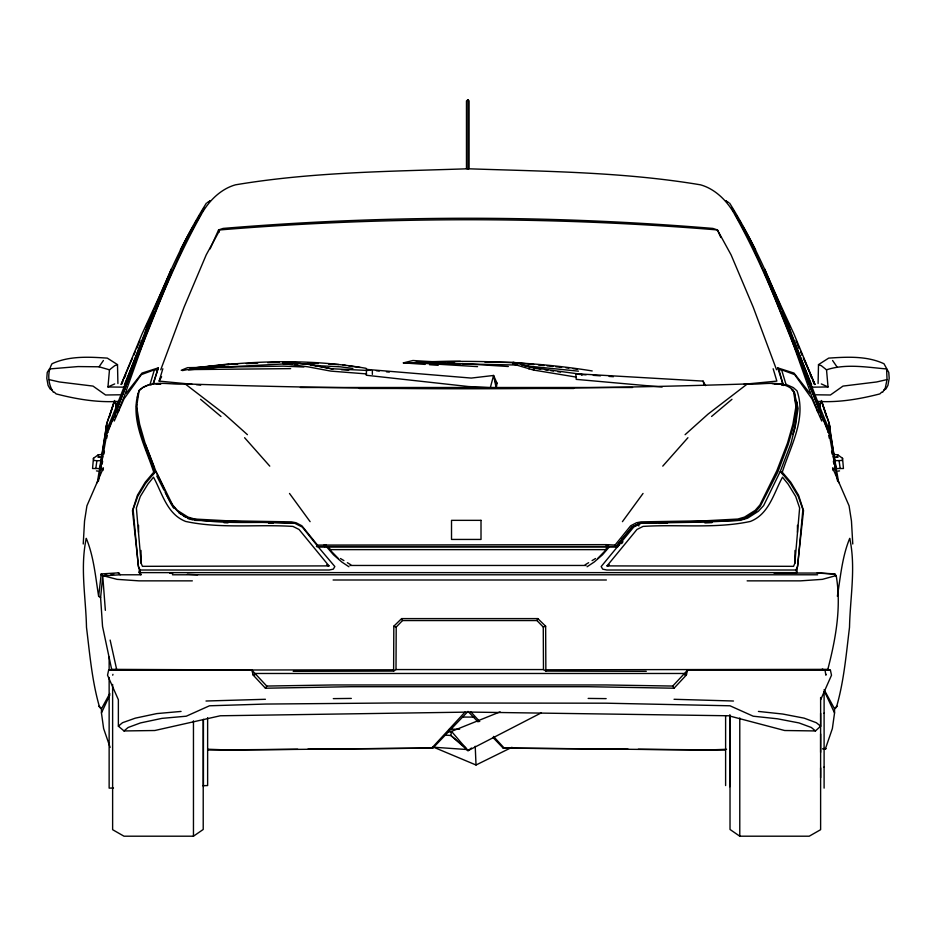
<?xml version="1.0" encoding="UTF-8"?>
<svg xmlns="http://www.w3.org/2000/svg" width="936" height="936" viewBox="0 0 936 936"><rect width="100%" height="100%" fill="white"/><g stroke="black" fill="none" stroke-linecap="round" stroke-linejoin="round"><path stroke-width="1.4" d="M725.611 716.098L725.611 785.561M729.787 715.045L729.787 786.72M820.615 777.664L820.615 713.326M824.101 767.216L824.101 713.092M794.851 563.296L799.625 507.991L795.717 496.49L788.124 484.134L782.496 477.185C773.733 493.167 769.17 514.039 750.391 521.434C715.408 528.957 678.612 524.137 643.032 526.418L636.96 529.46L607.031 565.894L793.552 566.327L794.851 563.296L795.015 550.438M646.285 671.311L545.863 671.089L545.641 626.196L537.837 618.602L401.626 618.602L393.822 626.196L393.611 671.089L293.19 671.311M545.863 671.089L543.477 669.568L543.266 627.062L536.971 620.556L402.503 620.556L396.209 627.062L395.998 669.568L393.611 671.089M818.087 383.549L818.497 364.619L828.688 358.114C847.103 356.909 866.83 355.75 883.993 363.753L888.767 372.434L889.2 378.284L887.901 385.445L885.947 388.908L883.783 390.218M820.404 401.579L820.228 407.137L818.707 403.182M366.491 369.392L366.28 375.254L468.433 386.533L496.197 388.042L497.063 383.28L493.588 375.465L471.253 378.074L366.491 369.392L370.668 370.13M53.305 392.172C47.912 384.111 47.139 372.2 52.007 363.753C69.17 355.75 88.897 356.909 107.312 358.114L117.503 364.619L117.913 383.549M83.234 543.991L84.544 521.001L86.919 505.814L103.405 467.86L102.878 470.527M97.332 482.683L106.657 424.698L99.941 469.158M797.133 402.106L795.284 426.219L790.943 443.57L780.32 471.334L763.624 505.604L758.417 511.243L747.572 518.181L740.2 520.346L705.709 522.089L641.511 523.165L633.707 527.073L601.169 566.549L602.69 569.146L606.809 570.012L795.939 570.012L797.671 566.116L802.877 509.5L798.326 496.49L790.51 483.479L780.32 471.334L782.929 474.622M114.426 400.936L106.657 423.832L105.791 432.514L107.745 432.514L107.968 431.636L106.014 431.636L106.657 424.698M124.184 387.165L107.968 386.966L109.477 369.825L114.683 365.707L117.503 364.619M105.358 610.354L102.761 576.085L100.585 597.776L98.631 596.255L101.24 573.92L118.802 572.832L120.112 574.786L140.927 574.786L138.54 567.193L132.467 510.588L137.463 495.191L145.267 482.18L153.726 472.2C145.478 446.25 129.343 418.638 138.973 390.862L141.745 388.428M606.154 546.589L606.376 544.647L615.046 545.08L630.665 525.775L636.527 522.733L641.078 521.867L705.276 520.779L737.814 519.047L744.529 517.093L755.165 510.377L759.938 504.949L776.857 470.679L787.48 443.137L792.897 424.265L795.939 406.481L793.33 390.218C781.139 378.94 762.197 385.316 747.349 383.924C560.032 390.136 372.493 390.136 185.176 383.924C170.34 385.316 151.386 378.94 139.195 390.218L136.597 406.481L139.628 424.265L145.057 443.137L155.68 470.679L172.598 504.949L177.372 510.377L187.996 517.093L194.723 519.047L227.249 520.779L291.447 521.867L296.01 522.733L301.86 525.775L317.48 545.08L606.376 544.647L607.675 546.589L608.54 545.08M136.644 404.2C136.071 427.916 146.987 450.286 154.814 472.2M137.463 397.519L137.943 393.506M323.985 545.08L324.85 546.589L325.073 544.857M581.864 375.254L581.864 374.377L534.374 367.871L513.115 362.232L512.893 363.975L533.497 370.048L576.365 377.126M102.328 454.416L98.198 454.849L93.436 458.312L92.559 468.515L99.719 468.515M95.811 468.515L96.899 460.699L102.106 460.699M824.101 689.645L834.549 708.821L834.549 712.951L832.373 728.559L825.435 748.73L822.568 748.87M837.369 596.255C840.516 576.845 842.166 556.616 849.724 538.352C856.042 567.438 850.087 597.765 849.514 627.272C846.249 653.702 844.05 680.542 836.714 706.224C833.73 709.429 834.783 709.429 837.147 706.224M500.14 711.863L451.515 731.379L450.871 735.497L468 750.684L541.265 712.869M98.42 481.092L107.09 432.514L113.174 417.76L115.549 416.672M101.076 469.93L101.591 467.052M102.106 464.174L102.621 461.296M103.896 454.1L104.411 451.222M106.716 438.27L107.231 435.392M833.672 454.416L837.802 454.849L837.369 457.014L836.059 457.447M837.802 454.849L842.564 458.312L842.131 460.489L833.894 460.699M818.497 364.619L821.317 365.707L826.523 369.825C845.793 363.449 866.759 367.251 886.603 368.959L887.035 379.583L885.292 388.042L882.695 392.172M115.339 417.327L114.906 413.642C142.178 346.917 165.766 278.05 201.006 214.964C208.33 201.427 220.51 188.99 235.498 184.825C312.25 171.931 390.406 171.44 468 168.772C545.594 171.44 623.75 171.931 700.502 184.825C715.49 188.99 727.67 201.427 734.994 214.964C770.234 278.05 793.822 346.917 821.094 413.642L820.451 416.672L822.826 417.76L829.12 433.38L837.58 481.092M545.863 669.79L827.822 669.357C835.684 639.007 841.499 607.405 836.281 576.085L834.76 574.142L817.631 573.054L774.037 573.054M109.266 417.105L114.251 401.602M112.729 675.207L112.952 674.341M108.611 670.223L251.761 670L266.725 686.053L265.426 688.217L253.282 675.207L251.761 670L111.653 669.357L108.611 670.223L107.535 675.207L118.369 699.718L118.369 726.172L124.008 730.946L154.814 730.513L220.311 715.771L469.732 712.085L728.699 715.771L784.66 730.513L815.455 730.946L820.661 726.172L820.615 697.484M820.661 699.718L831.507 675.207L830.419 670.223L687.714 670L672.738 686.053L606.376 684.965L333.099 684.965L266.725 686.053M265.426 688.217L351.316 686.708L588.159 686.708L674.049 688.217L686.193 675.207L687.714 670M826.09 674.341L825.868 675.207L825.002 670L822.182 669.357L825.002 670M490.335 387.609L493.588 375.465L496.197 388.042M153.036 384.041L158.278 367.871L142.015 373.078L125.962 393.471M792.967 434.21L795.284 426.219L798.104 408.435L794.208 392.172L791.388 389.13L794.418 392.172L796.372 408.213L793.552 425.997L788.124 444.659L777.722 472.2L760.149 506.47L755.808 511.454L744.529 518.614L738.024 520.346L639.779 523.165L631.964 526.851L616.134 546.589L316.391 546.589M156.979 370.048L154.381 369.825L150.041 384.357L142.67 387.609M192.102 384.275L159.143 381.104L162.841 368.737M158.278 367.871L153.504 383.491L160.735 384.181M820.228 416.461L821.094 413.642M153.071 474.622L155.68 471.334L145.489 483.479L137.674 496.49L133.123 509.5L138.329 566.116L140.061 570.012L139.195 572.621L140.927 574.786M822.826 417.76L821.75 421.013L811.992 398.888L794.641 374.599L781.618 369.825L779.021 370.048L777.722 367.871L793.985 373.078L810.038 393.471M114.648 400.491L109.266 417.327M106.657 423.832L108.833 417.69M819.796 410.822L818.93 413.209L811.992 396.934L790.733 337.077L819.796 410.822L817.081 410.822M116.204 410.822L145.267 337.077L124.008 396.934L117.07 413.209L116.204 410.822L118.919 410.822M160.746 369.767L184.088 307.148L206.212 254.873L219.878 229.928C385.421 216.345 551.877 216.345 717.421 229.928L731.086 254.873L753.211 307.148L776.564 369.767M117.292 403.182L115.772 407.137L115.596 401.579M124.418 384.731L154.159 311.267M528.945 368.959L529.811 366.795M533.497 370.048L534.374 367.871M138.001 355.329L108.482 430.385M155.025 309.102L171.3 268.971M138.54 353.995C158.523 307.359 174.271 258.617 200.573 214.964M121.224 384.24L142.015 334.035L169.006 275.476M121.142 384.544L132.584 357.88M133.731 355.306L135.439 351.257M136.586 348.66L140.026 340.657M121.633 384.298L122.803 381.654M124.546 377.688L125.716 375.032M536.971 620.556L537.837 618.602M210.085 248.906L218.579 229.928L223.131 228.419C386.053 214.882 549.947 214.882 712.869 228.419L717.421 229.928L720.825 237.522M145.887 327.53L147.677 323.634M160.875 295.004L163.274 289.797M145.408 331.414L147.233 327.483M148.45 324.862L150.275 320.931M110.109 747.384L103.627 728.559L101.451 712.951L109.875 694.863M180.402 249.889L187.563 236.164M170.212 272.879L171.545 270.329M202.258 211.641L203.592 209.091M109.816 693.482L101.451 708.821L101.451 712.951M159.143 381.104L161.612 376.763M188.218 234.924L193.319 226.091M194.782 223.564L196.232 221.036M204.259 207.815L201.298 212.776M198.409 217.503L199.848 215.14M206.435 203.042C162.185 273.944 138.493 355.142 106.014 431.636L107.745 432.514M324.85 546.589L326.149 544.647L326.371 546.589M685.105 674.341L684.672 674.996L686.193 675.207L685.105 674.341L686.626 674.341M52.217 390.218L50.053 388.908L48.099 385.445L46.8 378.284L47.233 372.434L49.397 368.959L78.027 366.573L99.076 366.795L103.405 360.5M622.428 521.656L643.032 493.459M607.675 546.811L605.51 549.631L330.49 549.631L328.325 546.811M609.418 546.811L602.468 554.837L594.231 561.998L587.071 566.76M662.77 466.128L687.925 437.709M208.014 749.233L229.636 750.04L431.777 748.086L465.063 712.003M605.814 550.111L597.484 558.663M307.909 749.174L432.865 748.086L468 711.43L478.039 721.902M620.954 543.781L623.013 541.769M881.829 392.055L879.875 393.904C859.599 399.122 838.633 402.726 817.631 401.368M685.105 434.678L708.096 414.075L747.349 383.924M124.008 730.946L128.138 727.483L140.494 722.92L161.963 718.368L186.264 716.204L209.465 705.791L265.426 704.059L394.688 702.971L606.154 703.193L729.998 705.791L753.211 716.204L777.5 718.801L798.97 722.92L811.337 727.483L815.455 730.946M711.571 416.461L731.952 399.321M118.369 726.172L122.499 722.709L135.287 718.158L156.768 713.595L181.057 711.43M254.358 674.341L253.282 675.207L254.803 674.996L252.849 674.341M471.44 748.016L468 750.684L451.515 731.379M469.088 168.655L469.088 100.877L468 99.801L466.479 100.877L466.479 168.655M112.624 684.415L112.624 829.694L123.997 836.199L193.459 836.199L203.217 829.471L203.217 719.456M207.511 202.609L210.12 200.866L207.944 202.387M585.187 564.771L588.639 562.688M592.078 560.605L595.53 558.523M639.779 523.388L631.964 527.296L616.134 546.589L615.046 545.08M838.668 482.683L830.209 432.514L829.986 431.636L828.032 431.636L828.255 432.514L829.986 431.636L829.343 423.832L821.574 400.936M432.549 746.752L476.026 765.005L511.945 747.302M107.968 386.966L114.683 383.924M777.722 367.871L783.362 385.445L785.959 384.357L793.33 387.609L797.027 390.862C806.657 418.638 790.522 446.25 782.274 472.2L790.733 482.18L798.537 495.191L803.533 510.588L796.805 572.621L139.195 572.621L139.195 570.89M181.21 370.293L187.563 367.661L199.204 367.474M609.196 565.028L607.031 565.894L609.301 565.25M154.381 369.825L141.359 374.599L124.008 398.888L114.251 421.013L113.174 417.76M543.266 627.062L545.641 626.196M616.719 546.062L619.457 545.243M114.251 670L116.637 669.357L110.132 640.072M425.143 364.408L403.369 362.887L412.905 360.5L433.157 361.776M114.04 670L116.637 669.357M887.035 379.583L876.622 381.97L842.997 386.088L830.419 394.992L816.227 394.793M105.674 575.067L102.761 576.307L101.018 574.575L102.972 575.874L120.112 574.786L118.369 572.832M592.195 370.948C534.093 361.46 475.114 360.161 416.38 362.232L413.349 362.887L517.678 365.052M182.391 370.597L187.34 369.615L290.663 368.62M156.487 384.24L160.664 383.491M838.012 471.112L839.533 470.902M107.02 575.102L102.972 575.652L117.07 579.349L138.973 580.858L192.336 580.858M111.056 574.54L113.759 574.166M366.058 368.304C308.389 358.441 249.023 360.594 191.248 368.749L283.21 363.975L291.95 364.408M228.77 363.975L190.078 368.363L216.169 365.73M219.059 365.438L224.862 364.841M743.898 384.275L776.857 381.104L773.159 368.737M775.265 384.181L782.496 383.491M188.429 369.825L228.77 366.362M97.917 457.166L102.831 456.873M229.203 364.408L237.767 364.034M246.332 363.648L257.739 363.145M267.731 362.712L279.15 362.209M118.369 401.368C97.367 402.726 76.401 399.122 56.125 393.904L54.171 392.055M726.547 749.291L706.364 750.04L503.135 748.086L493.096 737.603M206.002 701.017L265.426 699.286M113.478 788.007L109.138 788.124L109.138 677.477M203.276 785.678L207.628 785.561L207.628 717.666M403.369 362.887L412.472 362.665L477.547 366.631M704.562 522.487L711.805 522.346M704.843 522.733L712.085 522.592M205.031 367.38L207.944 367.333M216.672 367.193L283.643 366.14L303.896 367.017M119.773 394.793L105.581 394.992L93.003 386.088L59.377 381.97L48.965 379.583M659.927 523.107L667.122 523.013M658.78 523.364L667.415 523.247M811.816 387.165L828.032 386.966L826.523 369.825M333.31 698.63L351.316 698.42M416.695 361.776L460.407 361.366M297.73 749.268L207.64 750.028M251.761 670L393.611 669.79M255.236 673.475L684.239 673.475M300.374 387.504L632.549 387.492M728.056 202.387L725.88 200.866L728.489 202.609M359.319 388.475L573.78 388.475M828.255 432.514L830.209 432.514L829.343 424.698L836.059 469.158M836.281 468.515L843.441 468.515L842.564 458.312M156.3 472.598C165.555 488.674 169.159 510.635 188.429 518.181C223.025 525.283 259.33 520.861 294.489 523.165L302.293 527.073L318.135 546.811L617.865 546.811M350.017 565.461L585.983 565.461M140.061 570.012L329.191 570.012L333.31 569.146L334.831 566.549L318.135 546.811M817.198 572.832L834.76 573.92L836.281 576.085M172.458 574.786L817.631 574.786M333.099 579.992L606.376 579.992M747.139 580.858L800.491 580.858L822.393 579.349L835.848 575.652L834.76 574.142M395.998 669.568L543.477 669.568M462.501 717.07L474.201 717.07M449.385 729.214L459.623 729.214M431.777 748.086L432.865 748.086M825.435 748.73L826.09 748.73L823.481 748.496M730.022 715.081L730.022 829.471L739.779 836.199L809.23 836.199L820.615 829.694L820.615 767.906M485.035 362.22L513.759 362.454L534.058 364.525M503.135 748.086L628.091 749.174M638.27 749.268L725.447 750.028M588.159 698.42L606.154 698.63M269.72 523.072L272.598 523.107M268.585 523.247L272.902 523.306M292.757 523.165L194.501 520.346M223.622 522.405L227.974 522.487M223.915 522.592L228.255 522.674M674.049 699.286L733.473 701.017M416.38 362.232L460.196 363.753M286.346 362.15L297.999 362.688M308.201 363.156L318.392 363.624M328.594 364.092L338.797 364.56M705.533 385.62L703.111 381.104L575.792 373.733L576.225 379.373L662.15 387.048M368.012 370.48L331.789 368.749L308.587 364.408L282.777 361.799L282.777 363.542L307.722 366.795L330.923 371.124L366.643 373.932M294.863 364.549L297.777 364.689M310.892 365.344L340.037 366.795L352.884 368.421M169.814 573.288L172.739 573.452M187.329 574.236L197.543 574.786M833.169 456.873L838.083 457.166M447.607 362.688L454.837 363.145M462.068 363.601L508.342 366.514M341.523 369.732L348.73 370.2M578.893 374.365L586.088 374.845M593.272 375.336L600.467 375.827M609.102 376.412L613.419 376.705M433.274 747.197L468 749.596M429.495 364.712L438.212 365.321M96.899 460.699L93.869 460.489L93.436 458.312M445.103 735.088L450.871 735.497L465.859 747.841M447.689 731.741L452.006 732.081M287.235 362.396L309.886 364.408L332.877 369.182M196.396 384.696L200.702 385.105M524.932 365.765L578.46 371.171M538.411 364.981L544.214 365.566M547.104 365.871L552.907 366.456M555.808 366.76L561.6 367.345M565.952 367.801L568.854 368.094M376.412 370.75L379.279 371.054M386.463 371.814L389.329 372.118M758.417 711.43L782.707 714.028L804.176 718.158L816.321 722.709L820.661 726.172M573.136 368.644L577.43 369.193M96.466 470.902L97.987 471.112M343.091 365.028L345.934 365.438M348.789 365.847L360.161 367.485M536.433 368.515L540.692 369.147M544.951 369.779L547.794 370.2M550.637 370.621L553.468 371.042M557.739 371.674L560.57 372.095M771.861 383.491L776.049 384.24M535.018 368.304L521.34 364.771M187.996 518.614L193.202 520.006M326.699 565.25L328.969 565.894L142.447 566.327L141.149 563.296L136.375 507.991L140.283 496.49L147.876 484.134L153.504 477.185C162.267 493.167 166.83 514.039 185.609 521.434C220.592 528.957 257.388 524.137 292.968 526.418L299.04 529.46L328.969 565.894L326.804 565.028M99.076 366.795L109.477 369.825M827.822 669.357L830.419 670.223M99.941 457.447L98.631 457.014L98.198 454.849M393.822 626.196L396.209 627.062M821.317 383.924L828.032 386.966M340.47 558.523L343.921 560.605M347.361 562.688L350.813 564.771M178.975 512.893L181.233 514.32M183.479 515.748L185.737 517.187M348.929 566.76L341.769 561.998L333.532 554.837L326.582 546.811M185.176 383.924L224.429 414.075L247.42 434.678M200.573 399.321L220.966 416.461M495.156 381.631L497.063 383.28M338.516 558.663L330.186 550.111M470.937 712.003L479.747 721.562M493.447 736.41L504.223 748.086M101.24 573.92L102.972 575.874M244.6 437.709L269.767 466.128M172.376 506.47L174.119 508.459M674.049 688.217L672.738 686.053M98.853 706.224C101.217 709.429 102.27 709.429 99.286 706.224C91.95 680.542 89.751 653.702 86.486 627.272C85.913 597.765 79.958 567.438 86.276 538.352C93.834 556.616 95.484 576.845 98.631 596.255M289.505 493.459L310.108 521.656M832.595 360.5L836.924 366.795M729.565 203.042C773.815 273.944 797.507 355.142 829.986 431.636L829.343 424.698M734.702 212.776L731.741 207.815M736.152 215.14L737.591 217.503M739.768 221.036L741.218 223.564M742.681 226.091L747.782 234.924M735.427 214.964C761.728 258.617 777.477 307.359 797.46 353.995M732.408 209.091L733.742 211.641M764.455 270.329L765.788 272.879M748.437 236.164L755.598 249.889M156.768 476.003L163.917 489.973M165.227 492.511L171.733 505.194M824.323 690.99L834.549 712.951M785.725 320.931L787.55 324.862M788.767 327.483L790.592 331.414M766.993 275.476L793.985 334.035L814.776 384.24M772.726 289.797L775.125 295.004M788.323 323.634L790.113 327.53M401.626 618.602L402.503 620.556M810.283 375.032L811.453 377.688M813.197 381.654L814.367 384.298M795.974 340.657L799.414 348.613L797.694 344.67M803.416 357.88L814.858 384.368M803.416 357.961L814.858 384.544M781.841 311.267L811.582 384.731M827.518 430.385L797.998 355.329M764.7 268.971L780.975 309.102M145.057 443.57L154.159 467.368M827.167 417.69L829.343 423.832M821.352 400.491L826.734 417.327M795.939 570.012L796.805 572.621M821.75 401.602L826.734 417.105M781.618 369.825L785.959 384.357M779.021 370.048L783.362 385.445M703.111 381.104L704.118 385.012M111.653 669.357L102.539 626.406L100.585 597.566M833.122 470.527L832.595 467.86L849.081 505.814L851.456 521.001L852.766 543.991M828.769 435.392L829.284 438.27M831.589 451.222L832.104 454.1M833.379 461.296L833.894 464.174M834.409 467.052L834.924 469.93M218.579 229.928L218.919 232.28M839.101 460.699L840.189 468.515M607.464 544.857L607.675 546.589M621.75 538.598L622.089 542.974M638.644 523.13L638.867 526.032M475.219 746.249L476.026 765.005M140.985 550.438L141.149 563.296M824.101 691.716L824.101 713.326M824.101 766.982L824.101 788.124M820.615 734L820.615 752.345M797.46 525.295L797.46 532.28M781.618 384.146L781.618 385.222M739.779 717.947L739.779 836.199M468 99.801L468 169.205M372.352 370.691L372.352 374.377M203.44 719.421L203.44 786.72M193.459 720.86L193.459 836.199M150.907 384.146L150.907 385.222M138.54 525.295L138.54 532.28M109.138 657.119L109.138 670.351M481.01 520.346L451.515 520.346L451.515 539.44L481.01 539.44L481.01 520.346M802.269 355.235L800.561 351.257L802.269 355.306"/></g></svg>
